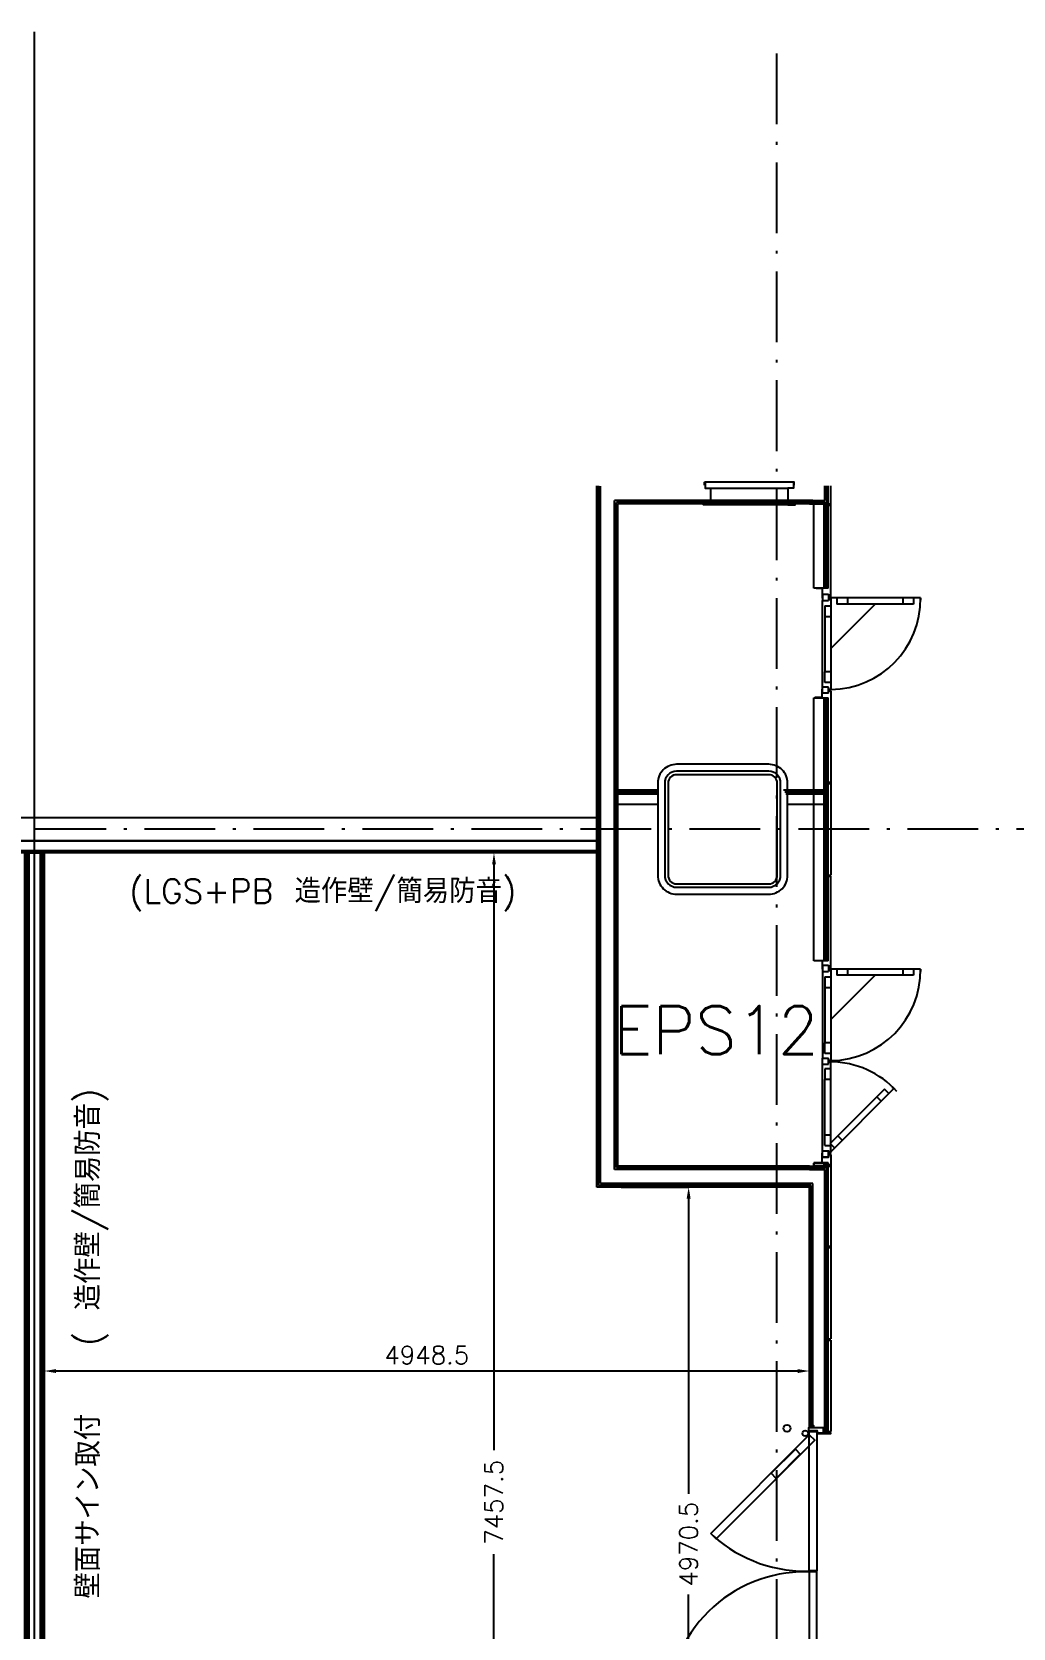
# Model space of a CAD drawing. Extents: x -120222 to -41942, y -19134 to 30932.
# Drawn here: x -83305 to -76960, y 18568 to 28891 of the extents above; entities that cross this region are included whole.
import ezdxf
from ezdxf.enums import TextEntityAlignment as Align

# ---------------------------------------------------------------- set-up
doc = ezdxf.new("R2010")
doc.units = 0
doc.header["$LTSCALE"] = 150
doc.header["$MEASUREMENT"] = 0
doc.header["$PDMODE"] = 1
doc.header["$PDSIZE"] = -2
doc.linetypes.add('ISO-10______', pattern=[4.699, 3.048, -0.762, 0.127, -0.762])
doc.layers.get('0').update_dxf_attribs({"linetype": 'CONTINUOUS'})
doc.layers.get('DEFPOINTS').update_dxf_attribs({"linetype": 'CONTINUOUS'})
for name, color, linetype in [('____-567', 7, 'CONTINUOUS'), ('____-569', 7, 'CONTINUOUS'), ('________', 7, 'CONTINUOUS'), ('____B', 7, 'CONTINUOUS'), ('___B', 7, 'CONTINUOUS')]:
    doc.layers.add(name, color=color, linetype=linetype)
doc.styles.get("Standard").update_dxf_attribs({"font": 'txt', "bigfont": 'BIGFONT.SHX'})
doc.dimstyles.new('KOYATSU', dxfattribs={"dimtxt": 116.375326, "dimasz": 75.111694, "dimexe": 0, "dimexo": 225, "dimgap": 45, "dimtad": 1, "dimdec": 1, "dimdsep": 46, "dimtxsty": 'Standard', "dimcen": 0, "dimadec": 0, "dimazin": 0, "dimtfac": 1, "dimtdec": 1, "dimtix": 1, "dimtmove": 2, "dimatfit": 3, "dimfxl": 1, "dimtolj": 1, "dimarcsym": 0})

# ---------------------------------------------------------------- blocks, each defined once
blk = doc.blocks.new('____-32')
at = {"color": 1, "linetype": 'Continuous', "flags": 128}
for points in [[(-85350, 14632), (-84713, 15269), (-84678, 15234), (-85315, 14597)], [(-84803, 15176), (-84771, 15144), (-84926, 14988), (-84959, 15021)], [(-85629, 13518), (-84728, 13518), (-84728, 13568), (-85629, 13568)], [(-84857, 13520), (-84857, 13566), (-85077, 13566), (-85077, 13520)]]:
    blk.add_lwpolyline(points, close=True, dxfattribs=at)
at = {"color": 1, "linetype": 'Continuous'}
for centre, start, end in [((-84739, 15279), 228.1381, 273.2155), ((-84739, 13493), 86.7845, 176.8619)]:
    blk.add_arc(centre, 891, start, end, dxfattribs=at)
blk = doc.blocks.new('____-33')
at = {"color": 8, "linetype": 'Continuous', "flags": 128}
for points in [[(-84574, 15280), (-84659, 15280), (-84659, 15293), (-84659, 15293, 0.414214), (-84661, 15295), (-84715, 15295), (-84715, 15316), (-84685, 15316), (-84685, 15316, 0.414214), (-84683, 15318), (-84683, 15328), (-84685, 15328), (-84685, 15318), (-84715, 15318), (-84715, 15318, 0.414214), (-84717, 15316), (-84717, 15295), (-84717, 15295, 0.414214), (-84715, 15293), (-84661, 15293), (-84661, 15280), (-84661, 15280, 0.414214), (-84659, 15278), (-84574, 15278), (-84574, 15278, 0.414214), (-84573, 15280), (-84573, 15280), (-84573, 15280, 0.414214), (-84574, 15282), (-84619, 15282), (-84619, 15292), (-84620, 15292), (-84620, 15282), (-84620, 15282, 0.414214), (-84619, 15280), (-84574, 15280)], [(-84622, 15283), (-84622, 15314), (-84693, 15314), (-84693, 15316), (-84622, 15316), (-84622, 15316, -0.414214), (-84620, 15314), (-84620, 15283)], [(-84574, 13492), (-84659, 13492), (-84659, 13479), (-84659, 13479, -0.414214), (-84661, 13477), (-84715, 13477), (-84715, 13456), (-84685, 13456), (-84685, 13456, -0.414214), (-84683, 13454), (-84683, 13444), (-84685, 13444), (-84685, 13454), (-84715, 13454), (-84715, 13454, -0.414214), (-84717, 13456), (-84717, 13477), (-84717, 13477, -0.414214), (-84715, 13479), (-84661, 13479), (-84661, 13492), (-84661, 13492, -0.414214), (-84659, 13494), (-84574, 13494), (-84574, 13494, -0.414214), (-84573, 13492), (-84573, 13492), (-84573, 13492, -0.414214), (-84574, 13490), (-84619, 13490), (-84619, 13480), (-84620, 13480), (-84620, 13490), (-84620, 13490, -0.414214), (-84619, 13492), (-84574, 13492)], [(-84622, 13489), (-84622, 13458), (-84697, 13458), (-84697, 13456), (-84622, 13456), (-84622, 13456, 0.414214), (-84620, 13458), (-84620, 13489)]]:
    blk.add_lwpolyline(points, format="xyb", close=True, dxfattribs=at)
for points in [[(-84714, 14389), (-84714, 15290), (-84664, 15290), (-84664, 14389)], [(-84714, 14383), (-84714, 13482), (-84664, 13482), (-84664, 14383)]]:
    blk.add_lwpolyline(points, close=True, dxfattribs=at)
at = {"color": 1, "linetype": 'Continuous'}
for centre in [(-84857, 15311), (-84871, 13462)]:
    blk.add_circle(centre, 22.5, dxfattribs=at)
at = {"color": 8, "linetype": 'Continuous'}
for centre in [(-84739, 15279), (-84739, 13493)]:
    blk.add_circle(centre, 18, dxfattribs=at)
at = {"color": 1}
blk.add_blockref('____-32', (0, 0), dxfattribs=at)
blk = doc.blocks.new('____-35')
at = {"color": 8, "linetype": 'Continuous'}
for p, q in [((-84815, 21431), (-85387, 21431)), ((-85351, 21393), (-84851, 21393)), ((-84851, 21285), (-85351, 21285))]:
    blk.add_line(p, q, dxfattribs=at)
at = {"color": 8, "linetype": 'Continuous', "flags": 128}
for points in [[(-85391, 21411), (-85391, 21431), (-85387, 21431), (-85387, 21393), (-85351, 21393), (-85351, 21285), (-85351, 21285), (-85351, 21285), (-85397, 21285), (-85397, 21296)], [(-84811, 21411), (-84811, 21431), (-84815, 21431), (-84815, 21393), (-84851, 21393), (-84851, 21285), (-84851, 21285), (-84851, 21285), (-84805, 21285), (-84805, 21296)]]:
    blk.add_lwpolyline(points, dxfattribs=at)
blk = doc.blocks.new('____-42')
at = {"color": 8, "linetype": 'Continuous'}
for p, q in [((-84628, 18281), (-84629, 18281)), ((-84628, 18306), (-84588, 18306)), ((-84628, 18306), (-84628, 18266)), ((-84588, 18306), (-84588, 18266)), ((-84588, 18282), (-84573, 18282)), ((-84585, 18267), (-84585, 18282)), ((-84573, 18282), (-84573, 17690)), ((-84628, 18266), (-84588, 18266)), ((-84628, 18266), (-84628, 17706)), ((-84613, 18232), (-84573, 18232)), ((-84613, 18232), (-84613, 18162)), ((-84613, 18162), (-84573, 18162)), ((-84613, 18162), (-84613, 17805)), ((-84613, 17735), (-84613, 17805)), ((-84573, 17805), (-84613, 17805)), ((-84628, 17691), (-84629, 17691)), ((-84628, 17681), (-84629, 17681)), ((-84628, 17666), (-84628, 17706)), ((-84628, 17706), (-84588, 17706)), ((-84628, 17666), (-84588, 17666)), ((-84628, 17666), (-84588, 17666)), ((-84628, 17106), (-84628, 17666)), ((-84573, 17735), (-84613, 17735)), ((-84588, 17666), (-84588, 17706)), ((-84573, 17690), (-84588, 17690)), ((-84573, 17682), (-84588, 17682)), ((-84573, 17090), (-84573, 17682)), ((-84573, 17637), (-84613, 17637)), ((-84613, 17637), (-84613, 17567)), ((-84613, 17210), (-84613, 17567)), ((-84573, 17567), (-84613, 17567)), ((-84613, 17210), (-84573, 17210)), ((-84613, 17140), (-84613, 17210)), ((-84613, 17140), (-84573, 17140)), ((-84628, 17091), (-84629, 17091)), ((-84628, 17091), (-84629, 17091)), ((-84628, 17066), (-84628, 17106)), ((-84628, 17106), (-84588, 17106)), ((-84628, 17106), (-84588, 17106)), ((-84628, 17066), (-84628, 17106)), ((-84628, 17066), (-84588, 17066)), ((-84628, 17066), (-84588, 17066)), ((-84588, 17066), (-84588, 17106)), ((-84588, 17066), (-84588, 17106)), ((-84588, 17090), (-84573, 17090)), ((-84585, 17105), (-84585, 17090))]:
    blk.add_line(p, q, dxfattribs=at)
at = {"color": 1, "linetype": 'Continuous'}
for p, q in [((-84588, 18290), (-84573, 18290)), ((-83993, 18282), (-84585, 18282)), ((-84535, 18282), (-84535, 18242)), ((-84465, 18282), (-84465, 18242)), ((-84108, 18282), (-84108, 18242)), ((-84038, 18282), (-84038, 18242)), ((-83993, 18282), (-83993, 18267)), ((-84286, 18242), (-84573, 17956)), ((-84465, 18242), (-84535, 18242)), ((-84108, 18242), (-84465, 18242)), ((-84038, 18242), (-84108, 18242)), ((-84588, 17682), (-84573, 17682)), ((-84166, 17509), (-84585, 17090)), ((-84276, 17456), (-84528, 17203)), ((-84226, 17505), (-84276, 17456)), ((-84247, 17427), (-84276, 17456)), ((-84198, 17477), (-84226, 17505)), ((-84166, 17509), (-84177, 17519)), ((-84528, 17203), (-84577, 17154)), ((-84549, 17125), (-84577, 17154)), ((-84500, 17175), (-84528, 17203))]:
    blk.add_line(p, q, dxfattribs=at)
at = {"color": 8, "linetype": 'Continuous'}
for centre, start, end in [((-84579, 18276), 0, 298.5074), ((-84579, 17096), 61.4926, 0)]:
    blk.add_arc(centre, 4.4, start, end, dxfattribs=at)
at = {"color": 1, "linetype": 'Continuous'}
for centre, start, end in [((-84579, 18276), 270.5866, 0.5866), ((-84579, 17096), 42.3327, 89.4134)]:
    blk.add_arc(centre, 586, start, end, dxfattribs=at)
blk = doc.blocks.new('____-43')
at = {"color": 1, "linetype": 'Continuous', "flags": 128}
for points in [[(-84975, 19606), (-85571, 19606), (-85571, 19606, 0.414214), (-85693, 19484), (-85693, 18888), (-85693, 18888, 0.414214), (-85571, 18766), (-84975, 18766), (-84975, 18766, 0.414214), (-84853, 18888), (-84853, 19484), (-84853, 19484, 0.414214), (-84975, 19606)], [(-84975, 19561), (-85571, 19561), (-85571, 19561, 0.414214), (-85648, 19484), (-85648, 18888), (-85648, 18888, 0.414214), (-85571, 18811), (-84975, 18811), (-84975, 18811, 0.414214), (-84898, 18888), (-84898, 19484), (-84898, 19484, 0.414214), (-84975, 19561)], [(-84975, 19561), (-85571, 19561), (-85571, 19561, 0.414214), (-85648, 19484), (-85648, 18888), (-85648, 18888, 0.414214), (-85571, 18811), (-84975, 18811), (-84975, 18811, 0.414214), (-84898, 18888), (-84898, 19484), (-84898, 19484, 0.414214), (-84975, 19561)], [(-84920, 19484), (-84920, 19484, 0.414214), (-84975, 19539), (-85571, 19539), (-85571, 19539, 0.414214), (-85626, 19484), (-85626, 18888), (-85626, 18888, 0.414214), (-85571, 18833), (-84975, 18833), (-84975, 18833, 0.414214), (-84920, 18888)], [(-84975, 19539), (-85571, 19539), (-85571, 19539, 0.414214), (-85626, 19484), (-85626, 18888), (-85626, 18888, 0.414214), (-85571, 18833), (-84975, 18833), (-84975, 18833, 0.414214), (-84920, 18888), (-84920, 19484), (-84920, 19484, 0.414214), (-84975, 19539)]]:
    blk.add_lwpolyline(points, format="xyb", close=True, dxfattribs=at)
blk = doc.blocks.new('____-44')
at = {"color": 1, "linetype": 'Continuous'}
for p, q in [((-83993, 20682), (-84585, 20682)), ((-84535, 20682), (-84535, 20642)), ((-84465, 20682), (-84465, 20642)), ((-84108, 20682), (-84108, 20642)), ((-84038, 20682), (-84038, 20642)), ((-83993, 20682), (-83993, 20667)), ((-84286, 20642), (-84573, 20356)), ((-84465, 20642), (-84535, 20642)), ((-84108, 20642), (-84465, 20642)), ((-84038, 20642), (-84108, 20642))]:
    blk.add_line(p, q, dxfattribs=at)
blk.add_arc((-84579, 20676), 586, 270.5866, 0.5866, dxfattribs=at)
blk = doc.blocks.new('____-49')
at = {"color": 1, "linetype": 'Continuous'}
for p, q in [((-86086, 16872), (-86086, 21407)), ((-86076, 16881), (-86076, 21407)), ((-86064, 16894), (-86064, 21404)), ((-84613, 21312), (-84613, 21407)), ((-84600, 21299), (-84600, 21407)), ((-84591, 20745), (-84591, 21407)), ((-84573, 20690), (-84573, 21407)), ((-84690, 21312), (-85972, 21312)), ((-85972, 16986), (-85972, 21312)), ((-84702, 21299), (-85959, 21299)), ((-85959, 16998), (-85959, 21299)), ((-84712, 21290), (-85950, 21290)), ((-85950, 17008), (-85950, 21290)), ((-84712, 21312), (-84613, 21312)), ((-84712, 21299), (-84600, 21299)), ((-84712, 21290), (-84591, 21290)), ((-84683, 20745), (-84683, 21290)), ((-84616, 20745), (-84616, 21290)), ((-84603, 20745), (-84603, 21290)), ((-84591, 21290), (-84573, 21290)), ((-84591, 21282), (-84573, 21282)), ((-84588, 20690), (-84573, 20690)), ((-84683, 19440), (-84683, 20036)), ((-84683, 20036), (-84591, 20036)), ((-84616, 18336), (-84616, 20036)), ((-84603, 18336), (-84603, 20036)), ((-84591, 18336), (-84591, 20036)), ((-84588, 20082), (-84573, 20082)), ((-84573, 20082), (-84573, 18890)), ((-85950, 19440), (-85685, 19440)), ((-85950, 19427), (-85688, 19427)), ((-85950, 19415), (-85691, 19415)), ((-84879, 19440), (-84616, 19440)), ((-84870, 19427), (-84616, 19427)), ((-84864, 19415), (-84616, 19415)), ((-84683, 18336), (-84683, 19415)), ((-84591, 19490), (-84573, 19490)), ((-84591, 19482), (-84573, 19482)), ((-85950, 19348), (-85693, 19348)), ((-84853, 19348), (-84616, 19348)), ((-84591, 18890), (-84573, 18890)), ((-84591, 18882), (-84573, 18882)), ((-84573, 18290), (-84573, 18882)), ((-84588, 18290), (-84573, 18290)), ((-84588, 17082), (-84573, 17082)), ((-84573, 17082), (-84573, 15890)), ((-84690, 16986), (-85972, 16986)), ((-84702, 16998), (-85959, 16998)), ((-84712, 17008), (-85950, 17008)), ((-84712, 17008), (-84591, 17008)), ((-84712, 16998), (-84600, 16998)), ((-84712, 16986), (-84613, 16986)), ((-84683, 17028), (-84683, 17008)), ((-84616, 17008), (-84616, 17028)), ((-84613, 15282), (-84613, 16986)), ((-84603, 17008), (-84603, 17028)), ((-84600, 15282), (-84600, 16998)), ((-84591, 17008), (-84591, 17028)), ((-84591, 17015), (-84573, 17015)), ((-84591, 15282), (-84591, 17008)), ((-84591, 17007), (-84573, 17007)), ((-84712, 16872), (-86086, 16872)), ((-84702, 16881), (-86076, 16881)), ((-84690, 16894), (-86064, 16894)), ((-84712, 15318), (-84712, 16872)), ((-84702, 15318), (-84702, 16881)), ((-84690, 15318), (-84690, 16894)), ((-84591, 16490), (-84573, 16490)), ((-84591, 16482), (-84573, 16482)), ((-84591, 15890), (-84573, 15890)), ((-84591, 15882), (-84573, 15882)), ((-84573, 15882), (-84573, 15290)), ((-84591, 15290), (-84573, 15290))]:
    blk.add_line(p, q, dxfattribs=at)
at = {"color": 6, "linetype": 'Continuous'}
for p, q in [((-84591, 20745), (-84683, 20745)), ((-84591, 18336), (-84683, 18336)), ((-84591, 17028), (-84683, 17028))]:
    blk.add_line(p, q, dxfattribs=at)
at = {"color": 8, "linetype": 'Continuous'}
for p, q in [((-84668, 20745), (-84668, 20743)), ((-84629, 20743), (-84668, 20743)), ((-84629, 20743), (-84629, 20681)), ((-84628, 20681), (-84629, 20681)), ((-84628, 20706), (-84588, 20706)), ((-84628, 20706), (-84628, 20666)), ((-84628, 20666), (-84588, 20666)), ((-84628, 20106), (-84628, 20666)), ((-84588, 20706), (-84588, 20666)), ((-84588, 20682), (-84573, 20682)), ((-84585, 20667), (-84585, 20682)), ((-84573, 20682), (-84573, 20090)), ((-84613, 20632), (-84573, 20632)), ((-84613, 20632), (-84613, 20562)), ((-84613, 20562), (-84573, 20562)), ((-84613, 20562), (-84613, 20205)), ((-84613, 20135), (-84613, 20205)), ((-84573, 20205), (-84613, 20205)), ((-84573, 20135), (-84613, 20135)), ((-84678, 20036), (-84678, 20038)), ((-84629, 20038), (-84678, 20038)), ((-84629, 20038), (-84629, 20091)), ((-84628, 20091), (-84629, 20091)), ((-84628, 20066), (-84628, 20106)), ((-84588, 20106), (-84628, 20106)), ((-84588, 20066), (-84628, 20066)), ((-84588, 20066), (-84588, 20106)), ((-84573, 20090), (-84588, 20090)), ((-84678, 18336), (-84678, 18334)), ((-84629, 18334), (-84678, 18334)), ((-84629, 18334), (-84629, 18281)), ((-84628, 18281), (-84629, 18281)), ((-84629, 17029), (-84629, 17091)), ((-84628, 17091), (-84629, 17091)), ((-84629, 17029), (-84668, 17029)), ((-84668, 17028), (-84668, 17029))]:
    blk.add_line(p, q, dxfattribs=at)
blk.add_arc((-84579, 20676), 4.4, 0, 298.5074, dxfattribs=at)
at = {"color": 1}
for name in ['____-35', '____-44', '____-43', '____-42', '____-33']:
    blk.add_blockref(name, (0, 0), dxfattribs=at)
blk = doc.blocks.new('____-167')
at = {"color": 1, "linetype": 'Continuous', "flags": 128}
blk.add_lwpolyline([(-105865, 19261), (-86086, 19261), (-86086, 19111), (-105865, 19111)], close=True, dxfattribs=at)
at = {"color": 1}
blk.add_blockref('____-49', (0, 0), dxfattribs=at)
blk = doc.blocks.new('____-493')
at = {"color": 1, "linetype": 'Continuous', "flags": 128}
for points in [[(-89785, 13481), (-89785, 19034), (-89773, 19034), (-89773, 13481)], [(-89773, 13481), (-89773, 19034), (-89760, 19034), (-89760, 13481)], [(-89760, 13481), (-89760, 19034), (-89685, 19034), (-89685, 13481)], [(-89685, 13481), (-89685, 19034), (-89673, 19034), (-89673, 13481)], [(-89673, 13481), (-89673, 19034), (-89660, 19034), (-89660, 13481)]]:
    blk.add_lwpolyline(points, close=True, dxfattribs=at)
blk = doc.blocks.new('____-500')
at = {"color": 1, "linetype": 'Continuous', "flags": 128}
for points in [[(-86086, 19046), (-105862, 19046), (-105846, 19111), (-86086, 19111)], [(-86086, 19034), (-105866, 19034), (-105862, 19046), (-86086, 19046)]]:
    blk.add_lwpolyline(points, close=True, dxfattribs=at)
blk = doc.blocks.new('____-501')
at = {"color": 1}
for name in ['____-500', '____-493']:
    blk.add_blockref(name, (0, 0), dxfattribs=at)
blk = doc.blocks.new('*D573')
at = {"layer": '________', "color": 0, "linetype": 'Continuous', "lineweight": -2, "transparency": 16777216}
for p, q in [((-83225, 20458), (-83225, 20231)), ((-78276, 20458), (-78276, 20231)), ((-78352, 20231), (-83150, 20231))]:
    blk.add_line(p, q, dxfattribs=at)
at = {"layer": '________', "color": 0, "linetype": 'Continuous', "transparency": 16777216}
for points in [[(-83150, 20243), (-83150, 20218), (-83225, 20231)], [(-78352, 20243), (-78352, 20218), (-78276, 20231)]]:
    blk.add_solid(points, dxfattribs=at)
at = {"layer": 'DEFPOINTS', "color": 0, "linetype": 'Continuous', "transparency": 16777216}
for p in [(-83225, 20683), (-78276, 20683), (-83225, 20231)]:
    blk.add_point(p, dxfattribs=at)
at = {"layer": '________', "color": 0, "linetype": 'Continuous', "transparency": 16777216, "insert": (-80751, 20334), "char_height": 116.4, "attachment_point": 5}
blk.add_mtext('\\A1;4948.5', dxfattribs=at)
blk = doc.blocks.new('*D584')
at = {"layer": '________', "color": 0, "linetype": 'Continuous', "lineweight": -2, "transparency": 16777216}
for p, q in [((-80241, 23582), (-80317, 23582)), ((-80317, 23507), (-80317, 19718)), ((-80317, 16200), (-80317, 19046)), ((-80241, 16125), (-80317, 16125))]:
    blk.add_line(p, q, dxfattribs=at)
at = {"layer": '________', "color": 0, "linetype": 'Continuous', "transparency": 16777216}
for points in [[(-80329, 23507), (-80304, 23507), (-80317, 23582)], [(-80329, 16200), (-80304, 16200), (-80317, 16125)]]:
    blk.add_solid(points, dxfattribs=at)
at = {"layer": 'DEFPOINTS', "color": 0, "linetype": 'Continuous', "transparency": 16777216}
for p in [(-80466, 23582), (-80317, 23582), (-80466, 16125)]:
    blk.add_point(p, dxfattribs=at)
at = {"layer": '________', "color": 0, "linetype": 'Continuous', "transparency": 16777216, "insert": (-80317, 19382), "char_height": 116.4, "attachment_point": 5, "rotation": 90}
blk.add_mtext('\\A1;7457.5', dxfattribs=at)
blk = doc.blocks.new('*D585')
at = {"layer": '________', "color": 0, "linetype": 'Continuous', "lineweight": -2, "transparency": 16777216}
for p, q in [((-79494, 21420), (-79058, 21420)), ((-79058, 21345), (-79058, 19437)), ((-79058, 16525), (-79058, 18785)), ((-79494, 16450), (-79058, 16450))]:
    blk.add_line(p, q, dxfattribs=at)
at = {"layer": '________', "color": 0, "linetype": 'Continuous', "transparency": 16777216}
for points in [[(-79071, 21345), (-79045, 21345), (-79058, 21420)], [(-79071, 16525), (-79045, 16525), (-79058, 16450)]]:
    blk.add_solid(points, dxfattribs=at)
at = {"layer": 'DEFPOINTS', "color": 0, "linetype": 'Continuous', "transparency": 16777216}
for p in [(-79719, 21420), (-79058, 21420), (-79719, 16450)]:
    blk.add_point(p, dxfattribs=at)
at = {"layer": '________', "color": 0, "linetype": 'Continuous', "transparency": 16777216, "insert": (-79058, 19111), "char_height": 116.4, "attachment_point": 5, "rotation": 90}
blk.add_mtext('\\A1;4970.5', dxfattribs=at)

msp = doc.modelspace()

# ---------------------------------------------------------------- linework, layer by layer
at = {"layer": '____-567', "color": 0, "linetype": 'Continuous', "flags": 128}
for points in [[(-78247.45326, 21576.21684), (-78155.45326, 21576.21684), (-78155.45326, 21555.71684), (-78247.45326, 21555.71684)], [(-78192.45326, 21654.71684), (-78152.45326, 21654.71684), (-78152.45326, 21614.71684), (-78192.45326, 21614.71684)]]:
    msp.add_lwpolyline(points, close=True, dxfattribs=at)
at = {"layer": '____B', "color": 6, "linetype": 'ISO-10______'}
for p, q in [((-78487.45335, -18224.63715), (-78487.45335, 28821.32986)), ((-41943.00752, 23734.71684), (-107847.23944, 23734.71684))]:
    msp.add_line(p, q, dxfattribs=at)
at = {"layer": '___B', "color": 5}
msp.add_line((-83287.45331, -18154.63715), (-83287.45331, 28891.32986), dxfattribs=at)

# ---------------------------------------------------------------- block references
at = {"layer": '____-567', "color": 0}
msp.add_blockref('____-167', (6435.10495, 4548.69799), dxfattribs=at)
at = {"layer": '____-569', "color": 0}
msp.add_blockref('____-501', (6435.10495, 4548.69799), dxfattribs=at)

# ---------------------------------------------------------------- texts
msp.add_text('(LGS+PB 造作壁/簡易防音)', height=155.1671007, dxfattribs=at).set_placement((-81423.95333, 23335), align=Align.MIDDLE_CENTER)
for s, height, p in [('( 造作壁/簡易防音)', 155.1671007, (-82942.16132, 21224.96296)), ('壁面サイン取付', 155.167101, (-82942.16132, 19356.83191))]:
    msp.add_text(s, height=height, rotation=90, dxfattribs=at).set_placement(p, align=Align.MIDDLE_CENTER)
at = {"layer": '____B', "color": 0}
msp.add_text('EPS12', height=310.334201, dxfattribs=at).set_placement((-78880.95328, 22435.46684), align=Align.MIDDLE_CENTER)

# ---------------------------------------------------------------- dimensions: what is measured, and where the dimension line sits
at = {"layer": '________', "color": 0, "linetype": 'Continuous'}
for base, p1, p2, picture, middle in [((-80316.5375, 23582.21686), (-80466.45326, 16124.71684), (-80466.45326, 23582.21686), '*D584', (-80316.5375, 19382.36071)), ((-79057.99076, 21420.21684), (-79718.90652, 16449.71684), (-79718.90652, 21420.21684), '*D585', (-79057.99076, 19111.25294))]:
    dim = msp.add_linear_dim(base=base, p1=p1, p2=p2, angle=270, dimstyle='KOYATSU', dxfattribs=at)
    dim.commit()
    dim.dimension.update_dxf_attribs({"geometry": picture, "text_midpoint": middle, "dimtype": 160})
dim = msp.add_linear_dim(base=(-83224.95331, 20230.55503), p1=(-78276.45326, 20683.22187), p2=(-83224.95331, 20683.22187), dimstyle='KOYATSU', dxfattribs=at)
dim.commit()
dim.dimension.update_dxf_attribs({"geometry": '*D573', "text_midpoint": (-80750.70328, 20333.7427)})

doc.saveas('drawing.dxf')
